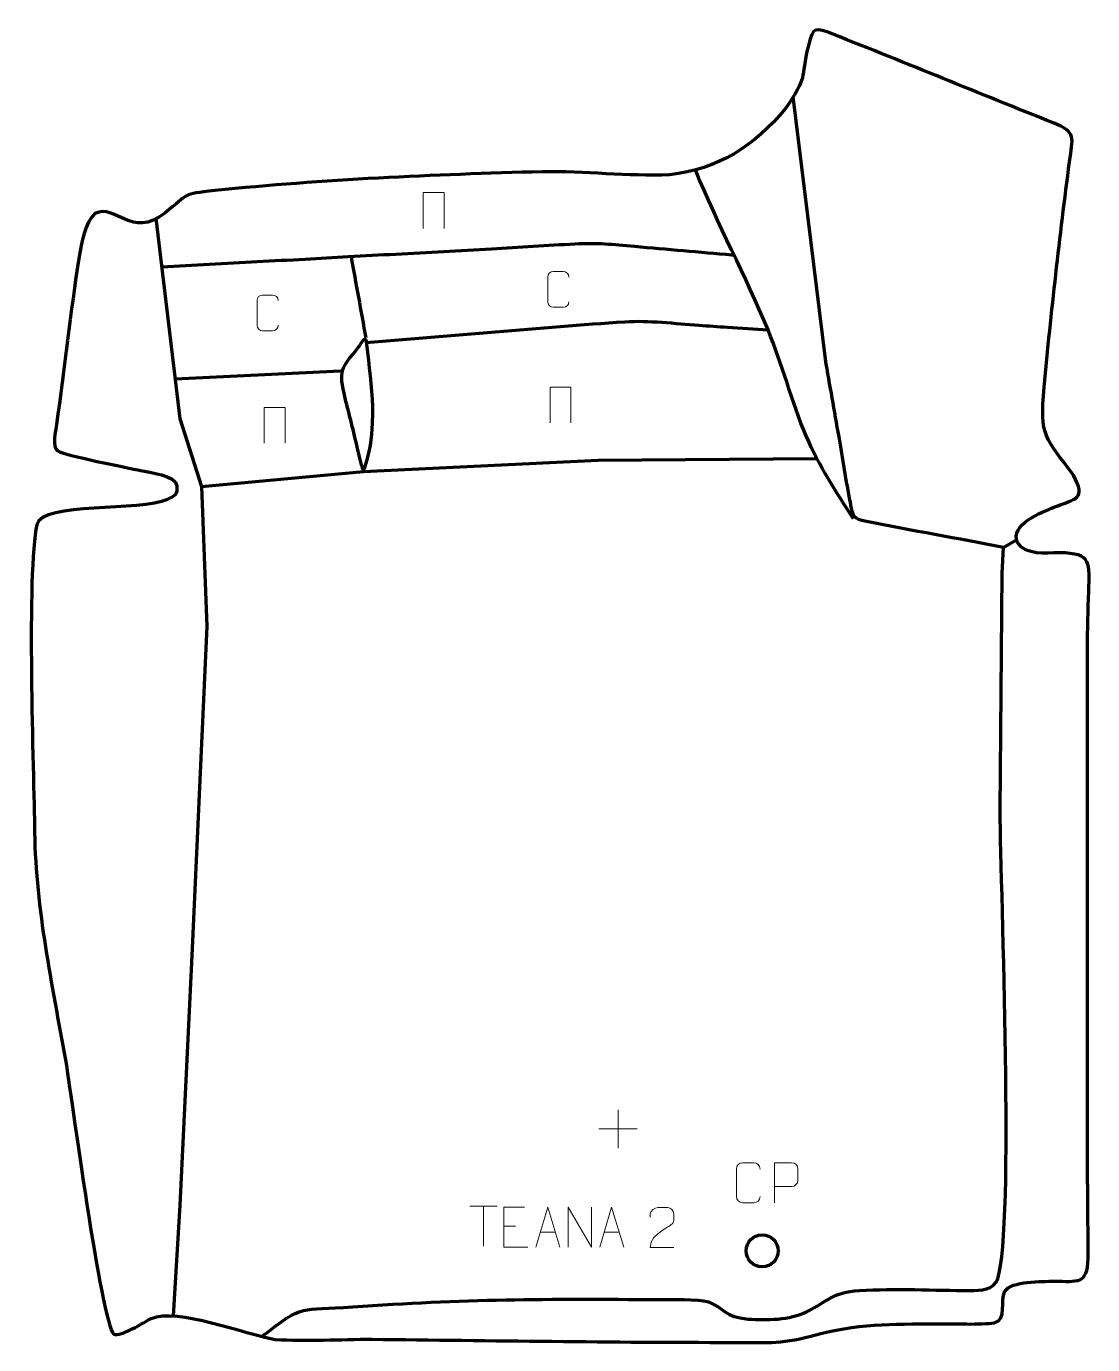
# Model space of a CAD drawing. Header units: millimetres. Extents: x -780 to -113, y -80 to 744.
import ezdxf

# ---------------------------------------------------------------- set-up
doc = ezdxf.new("R2010")
doc.units = ezdxf.units.MM
doc.header["$MEASUREMENT"] = 0
doc.layers.add('layer 2', color=7, linetype='Continuous')
doc.layers.add('layer 3', color=7, linetype='Continuous')

msp = doc.modelspace()

# ---------------------------------------------------------------- linework, layer by layer
at = {"layer": 'layer 2', "color": 142, "lineweight": 200}
msp.add_ellipse((-319.3027, -21.7138), major_axis=(0, 10), ratio=1, dxfattribs=at)
at = {"layer": 'layer 2', "color": 140, "lineweight": 158}
for points, knots in [([(-168.4013, 418.4384), (-196.9253, 423.8679), (-225.5618, 429.0466), (-254.054, 434.5444), (-254.054, 434.5444), (-262.7261, 436.2178), (-262.396, 437.5452), (-264.1611, 446.6112), (-264.1611, 446.6112), (-266.761, 459.9654), (-268.87, 474.1594), (-271.2521, 487.6727), (-271.2521, 487.6727), (-274.0983, 503.8191), (-276.9444, 519.9655), (-279.7906, 536.1119), (-279.7906, 536.1119), (-279.7906, 536.1119), (-299.8643, 700.4099), (-299.8643, 700.4099)], [0, 0, 0, 0, 0.16666667, 0.16666667, 0.16666667, 0.16666667, 0.33333333, 0.33333333, 0.33333333, 0.33333333, 0.5, 0.5, 0.5, 0.5, 0.66666667, 0.66666667, 0.66666667, 0.66666667, 1, 1, 1, 1]), ([(-262.196, 436.2978), (-273.3139, 453.5289), (-283.5611, 469.1827), (-291.7833, 488.1284), (-291.7833, 488.1284), (-300.8326, 509.5496), (-306.7145, 533.0632), (-315.6687, 554.5244), (-315.6687, 554.5244), (-329.8592, 588.536), (-346.9919, 620.5504), (-361.1288, 654.5844)], [0, 0, 0, 0, 0.25, 0.25, 0.25, 0.25, 0.5, 0.5, 0.5, 0.5, 1, 1, 1, 1]), ([(-698.6268, 624.4167), (-698.6268, 624.4167), (-683.6117, 499.07), (-683.6117, 499.07), (-683.6117, 499.07), (-683.6117, 499.07), (-670.1179, 456.472), (-670.1179, 456.472), (-670.1179, 456.472), (-670.1179, 456.472), (-666.6786, 368.8947), (-666.6786, 368.8947), (-666.6786, 368.8947), (-666.6786, 368.8947), (-676.2037, 163.0488), (-676.2037, 163.0488), (-676.2037, 163.0488), (-676.2037, 163.0488), (-683.612, 6.9446), (-683.612, 6.9446), (-683.612, 6.9446), (-683.612, 6.9446), (-687.8261, -62.3995), (-687.8261, -62.3995)], [0, 0, 0, 0, 0.14285714, 0.14285714, 0.14285714, 0.14285714, 0.28571429, 0.28571429, 0.28571429, 0.28571429, 0.42857143, 0.42857143, 0.42857143, 0.42857143, 0.57142857, 0.57142857, 0.57142857, 0.57142857, 0.71428571, 0.71428571, 0.71428571, 0.71428571, 1, 1, 1, 1]), ([(-694.9726, 593.9118), (-675.0402, 595.0114), (-655.1078, 596.111), (-635.1753, 597.2106), (-635.1753, 597.2106), (-625.2091, 597.7604), (-615.2429, 598.3102), (-605.2767, 598.86), (-605.2767, 598.86), (-596.3071, 599.3548), (-587.3375, 599.8496), (-578.3679, 600.3444), (-578.3679, 600.3444), (-568.4017, 600.8942), (-558.4355, 601.444), (-548.4693, 601.9938), (-548.4693, 601.9938), (-528.5369, 603.0934), (-508.6044, 604.193), (-488.672, 605.2926), (-488.672, 605.2926), (-471.3109, 606.2503), (-453.7892, 607.5031), (-436.4734, 608.3602), (-436.4734, 608.3602), (-421.9983, 609.0767), (-413.3187, 608.181), (-399.1745, 606.8349), (-399.1745, 606.8349), (-378.9133, 605.0528), (-358.6521, 603.2708), (-338.3908, 601.4887), (-338.3908, 601.4887), (-338.3908, 601.4887), (-336.9083, 601.3583), (-336.9083, 601.3583)], [0, 0, 0, 0, 0.1, 0.1, 0.1, 0.1, 0.2, 0.2, 0.2, 0.2, 0.3, 0.3, 0.3, 0.3, 0.4, 0.4, 0.4, 0.4, 0.5, 0.5, 0.5, 0.5, 0.6, 0.6, 0.6, 0.6, 0.7, 0.7, 0.7, 0.7, 0.8, 0.8, 0.8, 0.8, 1, 1, 1, 1]), ([(-567.0464, 546.5931), (-513.2014, 550.9324), (-458.9883, 556.0267), (-405.1394, 559.6291), (-405.1394, 559.6291), (-390.2668, 560.6241), (-373.8231, 558.4548), (-358.8651, 557.4146), (-358.8651, 557.4146), (-352.907, 557.016), (-346.9488, 556.6174), (-340.9907, 556.2187), (-340.9907, 556.2187), (-332.5501, 555.6539), (-324.1094, 555.0892), (-315.6687, 554.5244)], [0, 0, 0, 0, 0.2, 0.2, 0.2, 0.2, 0.4, 0.4, 0.4, 0.4, 0.6, 0.6, 0.6, 0.6, 1, 1, 1, 1]), ([(-568.2296, 467.648), (-559.6951, 493.892), (-563.8367, 518.8761), (-566.8569, 545.6017), (-566.8569, 545.6017), (-567.5855, 552.049), (-569.2078, 547.0547), (-572.1249, 543.4345), (-572.1249, 543.4345), (-582.8391, 530.1379), (-584.4639, 529.2986), (-580.1893, 511.7978), (-580.1893, 511.7978), (-577.5751, 501.0946), (-574.8805, 491.1525), (-572.4984, 480.3028), (-572.4984, 480.3028), (-571.5001, 475.7557), (-570.4765, 471.1736), (-568.673, 466.8677), (-568.673, 466.8677), (-568.673, 466.8677), (-568.2296, 467.648), (-568.2296, 467.648)], [0, 0, 0, 0, 0.14285714, 0.14285714, 0.14285714, 0.14285714, 0.28571429, 0.28571429, 0.28571429, 0.28571429, 0.42857143, 0.42857143, 0.42857143, 0.42857143, 0.57142857, 0.57142857, 0.57142857, 0.57142857, 0.71428571, 0.71428571, 0.71428571, 0.71428571, 1, 1, 1, 1]), ([(-670.1179, 456.472), (-670.1179, 456.472), (-568.8149, 465.9801), (-568.8149, 465.9801), (-568.8149, 465.9801), (-568.8149, 465.9801), (-421.971, 472.9916), (-421.971, 472.9916), (-421.971, 472.9916), (-421.971, 472.9916), (-285.1865, 474.1451), (-285.1865, 474.1451)], [0, 0, 0, 0, 0.25, 0.25, 0.25, 0.25, 0.5, 0.5, 0.5, 0.5, 1, 1, 1, 1]), ([(-632.2716, -75.2959), (-605.9058, -54.4161), (-608.5158, -59.1044), (-575.4038, -56.72), (-575.4038, -56.72), (-507.5418, -51.8333), (-452.1887, -51.5146), (-384.3865, -52.2131), (-384.3865, -52.2131), (-376.5185, -52.2947), (-359.8106, -51.607), (-352.9718, -53.6342), (-352.9718, -53.6342), (-342.7782, -57.6097), (-342.964, -63.1756), (-328.1677, -64.3477), (-328.1677, -64.3477), (-316.4934, -65.2725), (-302.1646, -64.9416), (-291.4961, -59.7723), (-291.4961, -59.7723), (-278.0891, -53.2761), (-275.7024, -47.6356), (-258.528, -46.5327), (-258.528, -46.5327), (-236.4213, -45.1129), (-211.6173, -46.5108), (-189.1898, -46.4806), (-189.1898, -46.4806), (-182.6582, -46.4699), (-174.2645, -46.3904), (-171.975, -39.1713), (-171.975, -39.1713), (-161.3186, -5.5711), (-170.013, 201.7518), (-170.4519, 253.5368), (-170.4519, 253.5368), (-170.4519, 253.5368), (-169.129, 402.2326), (-169.129, 402.2326), (-169.129, 402.2326), (-169.129, 402.2326), (-168.4013, 418.4384), (-168.4013, 418.4384), (-168.4013, 418.4384), (-168.4013, 418.4384), (-160.1696, 423.258), (-160.1696, 423.258)], [0, 0, 0, 0, 0.07692308, 0.07692308, 0.07692308, 0.07692308, 0.15384615, 0.15384615, 0.15384615, 0.15384615, 0.23076923, 0.23076923, 0.23076923, 0.23076923, 0.30769231, 0.30769231, 0.30769231, 0.30769231, 0.38461538, 0.38461538, 0.38461538, 0.38461538, 0.46153846, 0.46153846, 0.46153846, 0.46153846, 0.53846154, 0.53846154, 0.53846154, 0.53846154, 0.61538462, 0.61538462, 0.61538462, 0.61538462, 0.69230769, 0.69230769, 0.69230769, 0.69230769, 0.76923077, 0.76923077, 0.76923077, 0.76923077, 0.84615385, 0.84615385, 0.84615385, 0.84615385, 1, 1, 1, 1])]:
    msp.add_open_spline(points, degree=3, knots=knots, dxfattribs=at)
at = {"layer": 'layer 2', "color": 250, "lineweight": 9}
for points, knots in [([(-531.4391, 618.0476), (-531.4391, 618.0476), (-531.4391, 640.3979), (-531.4391, 640.3979), (-531.4391, 640.3979), (-531.4391, 640.3979), (-518.3208, 640.3979), (-518.3208, 640.3979), (-518.3208, 640.3979), (-518.3208, 640.3979), (-518.3208, 618.0476), (-518.3208, 618.0476)], [0, 0, 0, 0, 0.25, 0.25, 0.25, 0.25, 0.5, 0.5, 0.5, 0.5, 1, 1, 1, 1]), ([(-440.2132, 572.0727), (-440.3384, 569.9917), (-441.8406, 568.6665), (-443.7643, 568.6568), (-443.7643, 568.6568), (-445.8529, 568.6571), (-447.9415, 568.6571), (-450.0298, 568.6568), (-450.0298, 568.6568), (-451.754, 568.5624), (-453.5204, 570.2503), (-453.5104, 572.0571), (-453.5104, 572.0571), (-453.51, 577.2253), (-453.51, 582.393), (-453.5104, 587.5604), (-453.5104, 587.5604), (-453.5066, 589.4755), (-451.9421, 591.0154), (-450.0142, 591.0033), (-450.0142, 591.0033), (-447.9312, 591.0033), (-445.8477, 591.0033), (-443.7643, 591.0033), (-443.7643, 591.0033), (-442.0208, 591.0351), (-440.2371, 589.6992), (-440.2132, 587.5158)], [0, 0, 0, 0, 0.125, 0.125, 0.125, 0.125, 0.25, 0.25, 0.25, 0.25, 0.375, 0.375, 0.375, 0.375, 0.5, 0.5, 0.5, 0.5, 0.625, 0.625, 0.625, 0.625, 0.75, 0.75, 0.75, 0.75, 1, 1, 1, 1]), ([(-622.0716, 557.3727), (-622.1968, 555.2917), (-623.699, 553.9665), (-625.6227, 553.9568), (-625.6227, 553.9568), (-627.7113, 553.9571), (-629.7999, 553.9571), (-631.8882, 553.9568), (-631.8882, 553.9568), (-633.6124, 553.8624), (-635.3788, 555.5503), (-635.3688, 557.3571), (-635.3688, 557.3571), (-635.3684, 562.5253), (-635.3684, 567.693), (-635.3688, 572.8604), (-635.3688, 572.8604), (-635.365, 574.7755), (-633.8005, 576.3154), (-631.8726, 576.3033), (-631.8726, 576.3033), (-629.7896, 576.3033), (-627.7061, 576.3033), (-625.6227, 576.3033), (-625.6227, 576.3033), (-623.8792, 576.3351), (-622.0955, 574.9992), (-622.0716, 572.8158)], [0, 0, 0, 0, 0.125, 0.125, 0.125, 0.125, 0.25, 0.25, 0.25, 0.25, 0.375, 0.375, 0.375, 0.375, 0.5, 0.5, 0.5, 0.5, 0.625, 0.625, 0.625, 0.625, 0.75, 0.75, 0.75, 0.75, 1, 1, 1, 1]), ([(-452.064, 496.3392), (-452.064, 496.3392), (-452.064, 518.6895), (-452.064, 518.6895), (-452.064, 518.6895), (-452.064, 518.6895), (-438.9457, 518.6895), (-438.9457, 518.6895), (-438.9457, 518.6895), (-438.9457, 518.6895), (-438.9457, 496.3392), (-438.9457, 496.3392)], [0, 0, 0, 0, 0.25, 0.25, 0.25, 0.25, 0.5, 0.5, 0.5, 0.5, 1, 1, 1, 1]), ([(-630.9224, 483.6392), (-630.9224, 483.6392), (-630.9224, 505.9895), (-630.9224, 505.9895), (-630.9224, 505.9895), (-630.9224, 505.9895), (-617.8041, 505.9895), (-617.8041, 505.9895), (-617.8041, 505.9895), (-617.8041, 505.9895), (-617.8041, 483.6392), (-617.8041, 483.6392)], [0, 0, 0, 0, 0.25, 0.25, 0.25, 0.25, 0.5, 0.5, 0.5, 0.5, 1, 1, 1, 1]), ([(-320.6213, 12.2141), (-320.7611, 9.8907), (-322.4383, 8.4111), (-324.586, 8.4003), (-324.586, 8.4003), (-326.9179, 8.4007), (-329.2498, 8.4007), (-331.5813, 8.4003), (-331.5813, 8.4003), (-333.5063, 8.2949), (-335.4784, 10.1794), (-335.4672, 12.1967), (-335.4672, 12.1967), (-335.4668, 17.9668), (-335.4668, 23.7365), (-335.4672, 29.5058), (-335.4672, 29.5058), (-335.463, 31.6439), (-333.7163, 33.3631), (-331.5639, 33.3496), (-331.5639, 33.3496), (-329.2382, 33.3496), (-326.9121, 33.3496), (-324.586, 33.3496), (-324.586, 33.3496), (-322.6394, 33.3851), (-320.648, 31.8936), (-320.6213, 29.456)], [0, 0, 0, 0, 0.125, 0.125, 0.125, 0.125, 0.25, 0.25, 0.25, 0.25, 0.375, 0.375, 0.375, 0.375, 0.5, 0.5, 0.5, 0.5, 0.625, 0.625, 0.625, 0.625, 0.75, 0.75, 0.75, 0.75, 1, 1, 1, 1]), ([(-311.6703, 8.3959), (-311.6703, 8.3959), (-311.6703, 33.3495), (-311.6703, 33.3495), (-311.6703, 33.3495), (-308.0753, 33.3495), (-304.48, 33.3495), (-300.8846, 33.3495), (-300.8846, 33.3495), (-298.5594, 33.3116), (-297.002, 31.8215), (-297.0062, 29.4554), (-297.0062, 29.4554), (-297.0066, 27.4197), (-297.0066, 24.3604), (-297.0062, 22.3244), (-297.0062, 22.3244), (-297.0127, 20.449), (-298.8249, 18.5071), (-300.8345, 18.488), (-300.8345, 18.488), (-300.8345, 18.488), (-311.6703, 18.488), (-311.6703, 18.488)], [0, 0, 0, 0, 0.14285714, 0.14285714, 0.14285714, 0.14285714, 0.28571429, 0.28571429, 0.28571429, 0.28571429, 0.42857143, 0.42857143, 0.42857143, 0.42857143, 0.57142857, 0.57142857, 0.57142857, 0.57142857, 0.71428571, 0.71428571, 0.71428571, 0.71428571, 1, 1, 1, 1]), ([(-467.9745, 5.6411), (-467.9745, 5.6411), (-480.8484, 5.6411), (-480.8484, 5.6411), (-480.8484, 5.6411), (-480.8484, 5.6411), (-480.8484, -19.3125), (-480.8484, -19.3125), (-480.8484, -19.3125), (-480.8484, -19.3125), (-465.9826, -19.3125), (-465.9826, -19.3125)], [0, 0, 0, 0, 0.25, 0.25, 0.25, 0.25, 0.5, 0.5, 0.5, 0.5, 1, 1, 1, 1]), ([(-460.886, -19.3124), (-460.886, -19.3124), (-453.515, 5.6411), (-453.515, 5.6411), (-453.515, 5.6411), (-453.515, 5.6411), (-445.9451, -19.3124), (-445.9451, -19.3124)], [0, 0, 0, 0, 0.33333333, 0.33333333, 0.33333333, 0.33333333, 1, 1, 1, 1]), ([(-440.7429, -19.3124), (-440.7429, -19.3124), (-440.7429, 5.6411), (-440.7429, 5.6411), (-440.7429, 5.6411), (-440.7429, 5.6411), (-426.0881, -19.3124), (-426.0881, -19.3124), (-426.0881, -19.3124), (-426.0881, -19.3124), (-426.0881, 5.6411), (-426.0881, 5.6411)], [0, 0, 0, 0, 0.25, 0.25, 0.25, 0.25, 0.5, 0.5, 0.5, 0.5, 1, 1, 1, 1]), ([(-420.886, -19.3124), (-420.886, -19.3124), (-413.515, 5.6411), (-413.515, 5.6411), (-413.515, 5.6411), (-413.515, 5.6411), (-405.9451, -19.3124), (-405.9451, -19.3124)], [0, 0, 0, 0, 0.33333333, 0.33333333, 0.33333333, 0.33333333, 1, 1, 1, 1]), ([(-374.6033, -19.6364), (-379.5177, -19.6361), (-384.4321, -19.6361), (-389.3462, -19.6364), (-389.3462, -19.6364), (-389.3462, -9.7041), (-374.6952, -7.0629), (-374.6033, -2.7526), (-374.6033, -2.7526), (-374.6036, -1.3285), (-374.6036, 0.0952), (-374.6033, 1.5185), (-374.6033, 1.5185), (-374.6202, 3.5956), (-376.743, 5.3204), (-378.414, 5.3377), (-378.414, 5.3377), (-380.4872, 5.3373), (-382.5601, 5.3373), (-384.6325, 5.3377), (-384.6325, 5.3377), (-386.4546, 5.3542), (-389.2793, 3.5621), (-389.3462, 1.4685), (-389.3462, 1.4685), (-389.3462, 1.4685), (-389.3462, -0.5863), (-389.3462, -0.5863)], [0, 0, 0, 0, 0.125, 0.125, 0.125, 0.125, 0.25, 0.25, 0.25, 0.25, 0.375, 0.375, 0.375, 0.375, 0.5, 0.5, 0.5, 0.5, 0.625, 0.625, 0.625, 0.625, 0.75, 0.75, 0.75, 0.75, 1, 1, 1, 1])]:
    msp.add_open_spline(points, degree=3, knots=knots, dxfattribs=at)
at = {"layer": 'layer 2', "color": 140, "lineweight": 158}
for points in [[(-576.5518, 600.4445), (-573.4653, 583.4485), (-570.3788, 566.4524), (-567.2923, 549.4564)], [(-686.5837, 523.8806), (-686.5837, 523.8806), (-583.035, 528.8189), (-583.035, 528.8189)]]:
    msp.add_open_spline(points, degree=3, dxfattribs=at)
at = {"layer": 'layer 2', "color": 250, "lineweight": 9}
for points in [[(-409.5214, 66.5364), (-409.5214, 66.5364), (-409.5214, 42.5585), (-409.5214, 42.5585)], [(-421.5103, 54.5474), (-421.5103, 54.5474), (-397.5324, 54.5474), (-397.5324, 54.5474)], [(-502.1739, 6.2147), (-502.1739, 6.2147), (-485.1867, 6.2147), (-485.1867, 6.2147)], [(-493.6801, -18.7153), (-493.6801, -18.7153), (-493.6801, 6.2382), (-493.6801, 6.2382)], [(-480.8484, -6.2386), (-480.8484, -6.2386), (-473.6803, -6.2386), (-473.6803, -6.2386)], [(-458.1634, -10.063), (-458.1634, -10.063), (-448.6677, -10.063), (-448.6677, -10.063)], [(-418.1634, -10.063), (-418.1634, -10.063), (-408.6677, -10.063), (-408.6677, -10.063)]]:
    msp.add_open_spline(points, degree=3, dxfattribs=at)
at = {"layer": 'layer 3', "color": 242, "lineweight": 158}
msp.add_open_spline([(-115.889, 354.2779), (-115.841, 247.1497), (-115.7945, 140.0216), (-115.7471, 32.8934), (-115.7471, 32.8934), (-115.7355, 13.1529), (-115.3679, -6.712), (-115.459, -26.4152), (-115.459, -26.4152), (-115.8998, -43.3216), (-121.8252, -40.4821), (-136.9605, -40.7598), (-136.9605, -40.7598), (-143.7763, -40.8121), (-163.7974, -40.4803), (-167.4312, -46.9771), (-167.4312, -46.9771), (-170.6882, -52.8002), (-165.9645, -64.9182), (-173.9818, -66.6833), (-173.9818, -66.6833), (-182.1617, -68.1114), (-200, -67.1445), (-209.4911, -67.2934), (-209.4911, -67.2934), (-239.3711, -67.6478), (-259.3255, -66.8767), (-288.8087, -75.0038), (-288.8087, -75.0038), (-308.3222, -80.3829), (-318.3242, -78.9284), (-337.9921, -78.9533), (-337.9921, -78.9533), (-413.1591, -79.0286), (-488.3567, -77.7757), (-563.5225, -77.0305), (-563.5225, -77.0305), (-582.9778, -76.9499), (-604.976, -78.4315), (-624.0366, -77.1095), (-624.0366, -77.1095), (-642.8182, -73.931), (-685.6352, -56.7802), (-701.5592, -64.0904), (-701.5592, -64.0904), (-705.9009, -66.0835), (-720.9273, -76.0419), (-724.9053, -73.7938), (-724.9053, -73.7938), (-732.7978, -67.2641), (-751.9256, 78.6928), (-755.2134, 97.7295), (-755.2134, 97.7295), (-763.6995, 145.6163), (-773.6947, 191.2805), (-774.5198, 240.1969), (-774.5198, 240.1969), (-774.9944, 276.8838), (-779.6556, 404.1651), (-773.11, 432.5134), (-773.11, 432.5134), (-769.7301, 447.1506), (-708.2643, 440.6405), (-691.3708, 448.4494), (-691.3708, 448.4494), (-687.0969, 450.4249), (-685.03, 451.5174), (-685.5182, 456.9012), (-685.5182, 456.9012), (-686.1122, 463.4507), (-702.7396, 465.4399), (-708.1969, 466.5721), (-708.1969, 466.5721), (-715.9718, 468.1834), (-755.9856, 476.0557), (-760.0339, 478.8379), (-760.0339, 478.8379), (-763.6275, 481.3076), (-761.3775, 491.4691), (-760.8266, 495.2426), (-760.8266, 495.2426), (-755.7133, 530.2666), (-752.1924, 565.599), (-746.6012, 600.4696), (-746.6012, 600.4696), (-745.3093, 608.5263), (-743.1265, 621.7265), (-736.7435, 627.2868), (-736.7435, 627.2868), (-723.9318, 633.8178), (-714.1019, 611.1046), (-692.9736, 627.6021), (-692.9736, 627.6021), (-677.1623, 639.948), (-683.0139, 639.3193), (-661.7192, 641.6996), (-661.7192, 641.6996), (-593.9239, 648.6538), (-524.9343, 651.6023), (-456.8076, 653.4735), (-456.8076, 653.4735), (-430.4031, 653.7977), (-403.295, 650.5333), (-377.3015, 651.4814), (-377.3015, 651.4814), (-346.513, 655.1681), (-324.452, 669.3718), (-304.815, 692.9775), (-304.815, 692.9775), (-290.1784, 714.2138), (-295.8779, 710.0921), (-290.3825, 732.549), (-290.3825, 732.549), (-287.4771, 744.4219), (-286.1976, 743.8558), (-275.0123, 739.4643), (-275.0123, 739.4643), (-229.1123, 721.4433), (-183.2531, 702.3221), (-137.3571, 684.0782), (-137.3571, 684.0782), (-122.3126, 678.098), (-125.0718, 674.9399), (-127.0742, 659.7171), (-127.0742, 659.7171), (-133.0793, 613.0183), (-138.4856, 565.5606), (-142.9735, 518.6939), (-142.9735, 518.6939), (-145.5083, 486.7017), (-142.5913, 488.1011), (-124.6569, 463.6786), (-124.6569, 463.6786), (-116.2056, 448.3229), (-123.0051, 449.0972), (-136.7849, 443.5521), (-136.7849, 443.5521), (-144.0143, 440.6429), (-164.9565, 432.5923), (-159.5084, 421.471), (-159.5084, 421.471), (-154.4905, 413.1319), (-141.8221, 415.0201), (-133.494, 415.027), (-133.494, 415.027), (-112.5896, 415.0442), (-114.5077, 408.1378), (-115.0426, 390.9943), (-115.0426, 390.9943), (-115.4211, 378.866), (-115.7551, 366.9267), (-115.8886, 354.7852), (-115.8886, 354.7852), (-115.8886, 354.7852), (-115.889, 354.2779), (-115.889, 354.2779)], degree=3, knots=[0, 0, 0, 0, 0.025, 0.025, 0.025, 0.025, 0.05, 0.05, 0.05, 0.05, 0.075, 0.075, 0.075, 0.075, 0.1, 0.1, 0.1, 0.1, 0.125, 0.125, 0.125, 0.125, 0.15, 0.15, 0.15, 0.15, 0.175, 0.175, 0.175, 0.175, 0.2, 0.2, 0.2, 0.2, 0.225, 0.225, 0.225, 0.225, 0.25, 0.25, 0.25, 0.25, 0.275, 0.275, 0.275, 0.275, 0.3, 0.3, 0.3, 0.3, 0.325, 0.325, 0.325, 0.325, 0.35, 0.35, 0.35, 0.35, 0.375, 0.375, 0.375, 0.375, 0.4, 0.4, 0.4, 0.4, 0.425, 0.425, 0.425, 0.425, 0.45, 0.45, 0.45, 0.45, 0.475, 0.475, 0.475, 0.475, 0.5, 0.5, 0.5, 0.5, 0.525, 0.525, 0.525, 0.525, 0.55, 0.55, 0.55, 0.55, 0.575, 0.575, 0.575, 0.575, 0.6, 0.6, 0.6, 0.6, 0.625, 0.625, 0.625, 0.625, 0.65, 0.65, 0.65, 0.65, 0.675, 0.675, 0.675, 0.675, 0.7, 0.7, 0.7, 0.7, 0.725, 0.725, 0.725, 0.725, 0.75, 0.75, 0.75, 0.75, 0.775, 0.775, 0.775, 0.775, 0.8, 0.8, 0.8, 0.8, 0.825, 0.825, 0.825, 0.825, 0.85, 0.85, 0.85, 0.85, 0.875, 0.875, 0.875, 0.875, 0.9, 0.9, 0.9, 0.9, 0.925, 0.925, 0.925, 0.925, 0.95, 0.95, 0.95, 0.95, 1, 1, 1, 1], dxfattribs=at)

doc.saveas('drawing.dxf')
